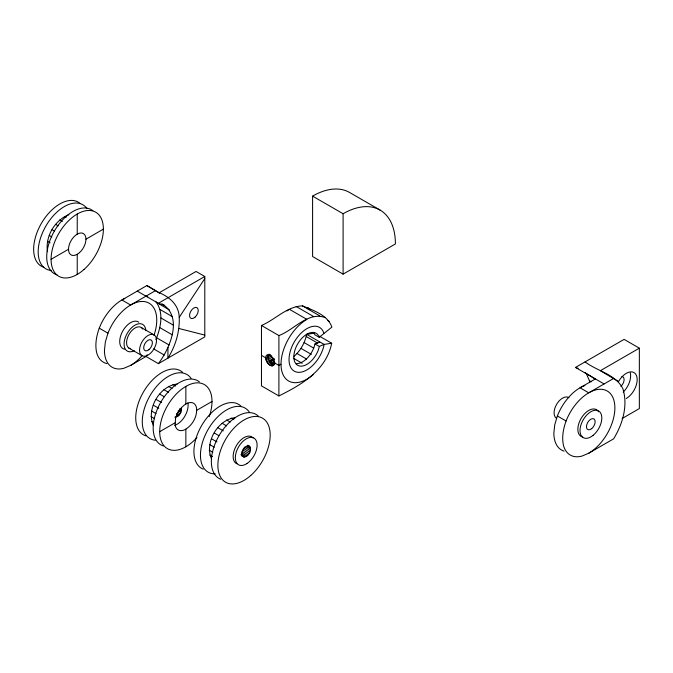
<?xml version="1.0" encoding="UTF-8"?>
<svg xmlns="http://www.w3.org/2000/svg" width="673" height="673" viewBox="0 0 673 673"><rect width="100%" height="100%" fill="white"/><g stroke="black" fill="none" stroke-linecap="round" stroke-linejoin="round"><path stroke-width="1.01" d="M155.598 290.593L130.612 305.02L121.897 299.99L146.882 285.562L159.265 292.713L196.07 271.463L204.794 276.494L204.785 336.887L158.391 363.639L146.049 356.497L130.612 365.414L123.84 368.291A36.981 21.351 -60 0 1 104.458 350.313L105.35 341.985L107.966 333.194A36.981 21.351 -60 0 1 143.021 301.47A36.981 21.351 -60 0 1 153.974 335.289M313.618 332.344L314.871 334.784L319.229 337.299L331.898 327.112C327.633 314.956 313.281 310.388 302.404 305.862C286.782 306.476 275.232 319.658 261.469 325.488L261.469 385.881L278.9 395.943C301.773 384.603 326.237 370.343 331.705 343.247L319.498 336.206M167.972 347.411L167.888 358.187C175.518 346.073 179.809 331.713 179.237 317.345C178.925 305.18 169.773 297.054 159.265 292.713M68.848 214.729C54.648 220.164 45.099 236.703 47.497 251.71M153.326 425.302C146.117 409.049 159.459 385.94 177.134 384.056M211.507 458.893C204.298 442.641 217.64 419.531 235.323 417.647M155.875 339.672C160.704 327.936 164.271 312.171 155.623 301.411M158.391 363.639C170.042 348.16 183.527 316.857 161.932 303.792M268.569 354.242A6.166 3.558 60 0 0 268.14 355.209C267.543 358.961 269.94 363.075 273.474 364.455M174.845 417.142C179.094 417.142 181.903 412.027 181.508 408.149M249.49 446.224C244.425 444.348 238.89 454.157 243.803 457.017C248.993 457.127 253.729 447.545 247.731 445.206M294.067 356.337C300.461 350.641 305.029 342.759 306.644 334.346L314.266 333.185M319.667 342.17L314.972 343.945L314.098 347.159A18.491 10.675 -60 0 1 296.414 363.639M331.705 343.247L324.075 344.408L319.33 346.46L318.455 349.682A18.491 10.675 -60 0 1 298.862 365.826A18.491 10.675 -60 0 1 298.139 343.129A18.491 10.675 -60 0 1 317.976 334.868L319.229 337.299M124.816 298.492A36.981 21.351 -60 0 0 99.251 328.163C96.475 335.953 94.834 344.374 96.634 352.585A36.981 21.351 -60 0 0 106.898 363.58M584.879 385.511A36.981 21.351 -60 0 0 557.362 415.964L554.754 424.756L553.862 433.084A36.981 21.351 -60 0 0 564.092 451.137M588.732 453.215A36.981 21.351 -60 0 0 611.378 394.849A36.981 21.351 -60 0 0 566.086 420.995C563.301 428.794 561.635 437.206 563.469 445.417A36.981 21.351 -60 0 0 581.96 456.092L588.732 453.215L613.633 438.838C622.626 424.083 628.22 405.55 622.819 388.54C615.467 374.18 597.187 371.202 585.089 361.889M179.237 317.345L204.794 278.546M146.049 356.497L147.219 354.772M269.966 361.746L274.062 359.357M270.058 361.881L274.172 359.5M274.298 359.651L267.812 363.403L266.222 360.635L265.633 357.784L261.469 355.378M51.081 259.324L68.52 249.262M85.951 239.193L103.381 229.131M137.25 291.123L158.348 303.304L204.794 276.494M343.104 274.138L395.404 243.946A73.971 42.71 -60 0 0 343.104 213.745L312.592 196.129L312.592 256.522L343.104 274.138L343.104 213.745M261.469 325.488L278.9 335.558C293.79 330.233 307.898 311.237 325.202 317.58M268.14 355.209L269.881 354.2M270.622 354.907L265.633 357.784A6.166 3.558 60 0 1 272.17 357.203A6.166 3.558 60 0 1 272.17 365.919L269.991 365.33L267.812 363.403M265.785 359.172L271.682 355.79M266.222 360.635L272.136 357.22M266.912 362.082L273.734 358.154M269.73 361.401L274.264 358.785M268.864 364.505L274.576 361.216M269.991 365.33L274.878 362.511M271.126 365.809L275.156 363.487M272.17 365.919L274.525 364.556M159.703 431.687L175.022 422.837M196.684 410.337L212.003 401.487M281.02 364.219L278.9 365.439L274.357 362.814M604.085 383.955L575.474 367.441L624.09 339.369L639.35 348.177L639.35 408.57L622.121 418.513M639.35 348.177L600.358 370.688L618.344 381.44M595.369 378.924L580.008 387.791L588.732 392.822L613.717 378.403M242.642 455.747L241.624 455.764L243.803 457.017M178.917 328.5L204.785 335.07M145.965 296.154L147.749 296.734M575.474 367.441L578.149 368.308M158.348 303.304L164.582 305.323M380.085 210.085L349.573 192.47A73.963 42.702 -60 0 0 312.592 196.121M585.089 372.674L595.529 379.21M586.486 373.995L589.455 380.75L591.264 381.793M557.362 415.964L566.086 420.995M302.404 305.862L319.843 315.923M327.574 320.39L329.316 321.391M296.162 306.476L313.601 316.546M306.644 334.346L324.075 344.408L323.696 346.62A25.271 14.587 -60 0 1 296.658 372.102A25.271 14.587 -60 0 1 295.405 340.117A25.271 14.587 -60 0 1 323.09 331.2L323.814 333.429M306.265 336.559L317.597 343.104M314.972 343.945L319.33 346.46M304.112 342.582L313.702 348.118M300.966 348.37L311.422 354.41M64.33 216.647L66.047 217.631M297.029 353.544L306.619 359.079M59.821 219.936L62.387 221.417M293.453 358.238L302.169 363.269M55.615 224.378L58.181 225.859M52.006 229.661L54.572 231.142M49.238 235.432L51.796 236.913M47.497 241.287L50.054 242.768M141.448 327.625L154.42 335.112A12.021 6.94 -60 0 1 149.717 353.939A12.021 6.94 -60 0 1 139.992 346.797A12.021 6.94 -60 0 1 154.42 335.112M99.251 328.163L107.966 333.194M128.694 347.958L141.667 355.453M172.936 384.468L175.653 386.041M231.117 418.068L233.842 419.632M168.418 386.395L172.052 388.489M226.599 419.986L230.233 422.08M163.909 389.684L168.452 392.3M222.09 423.275L226.633 425.891M159.703 394.117L164.246 396.742M217.884 427.708L223.335 430.855M247.487 445.425L250.12 446.948M246.983 445.955L250.491 447.974M179.834 408.41L181.584 409.42M246.183 446.712L250.566 449.244M179.615 409.823L181.365 410.833M244.206 447.116L250.348 450.658M178.236 410.782L180.869 412.305M243.71 448.588L249.843 452.13M156.094 399.4L161.545 402.547M214.275 433L218.818 435.616M177.487 412.204L180.12 413.727M242.961 450.01L249.094 453.552M176.545 413.483L179.178 415.005M242.011 451.28L248.152 454.83M176.343 415.039L178.101 416.049M241.817 452.836L247.075 455.873M241.557 454.09L245.939 456.614M240.841 454.704L244.821 457.009M153.326 405.171L158.769 408.318M211.507 438.762L216.95 441.909M151.585 411.035L156.119 413.651M209.766 444.626L214.3 447.242M150.988 416.587L154.622 418.682M209.168 450.178L212.803 452.273M151.585 421.449L153.394 422.501M209.766 455.049L212.491 456.614M159.467 293.201L146.882 285.562M156.986 302.707L169.36 309.858M159.964 309.462L172.33 316.613M160.931 317.967L173.306 325.126M159.846 327.65L172.221 334.809M156.759 337.854L169.133 345.005M153.663 348.892L164.271 355.033M307.771 307.511L309.824 309.42M589.455 380.75L589.674 382.643M278.9 335.558L278.9 395.943M185.857 386.395L185.857 404.086M185.857 429.088L185.857 446.779M77.235 214.031L77.235 234.162M77.235 254.293L77.235 274.424M56.953 274.853A36.981 21.351 -60 0 1 53.983 231.739A36.981 21.351 -60 0 1 92.899 210.733M43.88 267.307A36.981 21.351 -60 0 1 40.91 224.193A36.981 21.351 -60 0 1 79.826 203.187M51.257 270.479A36.981 21.351 -60 0 1 45.84 226.103A36.981 21.351 -60 0 1 86.977 208.605M556.201 418.093A12.021 6.94 -60 0 1 556.958 403.8A12.021 6.94 -60 0 1 568.954 397.751M582.692 436.979A15.412 8.9 -60 0 1 581.531 417.74A15.412 8.9 -60 0 1 598.49 411.792M630.256 372.817A15.412 8.9 -60 0 1 623.232 392.039M618.571 381.473A15.412 8.9 -60 0 1 636.338 375.29A15.412 8.9 -60 0 1 626.277 398.5M621.911 376.527A6.166 3.558 -60 0 1 624.056 380.312A6.166 3.558 -60 0 1 620.868 386.352M313.601 374.281A36.603 21.132 -60 0 1 281.238 367.996A36.603 21.132 -60 0 1 306.896 319.389L289.466 309.328A36.603 21.132 -60 0 0 286.934 310.934M134.28 350.692A15.412 8.9 -60 0 1 124.076 343.777A15.412 8.9 -60 0 1 134.709 325.303A15.412 8.9 -60 0 1 145.839 330.611M124.572 349.178A15.412 8.9 -60 0 1 122.402 331.68A15.412 8.9 -60 0 1 138.789 322.182M142.356 355.42A36.981 21.351 -60 0 1 130.612 365.414M130.36 348.681A12.021 6.94 -60 0 1 129.452 333.673A12.021 6.94 -60 0 1 142.684 329.038M163.396 445.955A36.981 21.351 -60 0 1 160.426 402.841A36.981 21.351 -60 0 1 199.343 381.835M196.911 437.568A36.981 21.351 -60 0 1 159.947 435.633A36.981 21.351 -60 0 1 190.148 384.325A36.981 21.351 -60 0 1 209.219 416.654M187.918 402.967A15.412 8.9 -60 0 1 186.312 413.34L184.444 416.898A15.412 8.9 -60 0 1 174.669 425.319M145.965 435.894A36.981 21.351 -60 0 1 143.391 392.073A36.981 21.351 -60 0 1 182.627 372.388M155.345 440.218A36.981 21.351 -60 0 1 149.928 395.842A36.981 21.351 -60 0 1 191.065 378.352M236.879 463.798A15.412 8.9 -60 0 1 236.829 444.903A15.412 8.9 -60 0 1 253.082 437.938M215.251 473.868A36.981 21.351 -60 0 1 207.435 430.636A36.981 21.351 -60 0 1 249.246 411.943M203.254 469.174A36.981 21.351 -60 0 1 201.984 424.966A36.981 21.351 -60 0 1 240.808 405.979M220.685 479.235A36.981 21.351 -60 0 1 219.415 435.027A36.981 21.351 -60 0 1 258.247 416.04M175.527 418.53L175.173 425.235A15.412 8.9 -60 0 0 185.168 429.542C192.495 425.243 197.483 416.494 196.533 407.939A15.412 8.9 -60 0 0 186.539 403.632C180.961 406.753 177.226 412.465 175.527 418.53M83.999 269.486A36.981 21.351 -60 0 0 95.726 212.197A36.981 21.351 -60 0 0 51.972 250.995A36.981 21.351 -60 0 0 83.999 269.486M79.49 252.644A12.324 7.117 -60 0 0 83.393 233.548A12.324 7.117 -60 0 0 68.814 246.478A12.324 7.117 -60 0 0 79.49 252.644M593.056 435.372A15.412 8.9 -60 0 0 599.088 411.245A15.412 8.9 -60 0 0 580.58 426.219A15.412 8.9 -60 0 0 593.056 435.372M591.668 428.659A6.166 3.558 -60 0 0 594.074 419.001A6.166 3.558 -60 0 0 586.679 425A6.166 3.558 -60 0 0 591.668 428.659M148.901 349.716A6.166 3.558 -60 0 0 151.316 340.067A6.166 3.558 -60 0 0 143.913 346.057A6.166 3.558 -60 0 0 148.901 349.716M195.019 317.193A6.166 3.558 -60 0 0 196.979 307.645A6.166 3.558 -60 0 0 189.685 314.106A6.166 3.558 -60 0 0 195.019 317.193M246.957 463.562A15.412 8.9 -60 0 0 255.26 439.2A15.412 8.9 -60 0 0 236.433 451.549A15.412 8.9 -60 0 0 246.957 463.562M250.802 475.441A36.981 21.351 -60 0 0 262.529 418.152A36.981 21.351 -60 0 0 218.775 456.942A36.981 21.351 -60 0 0 250.802 475.441"/></g></svg>
